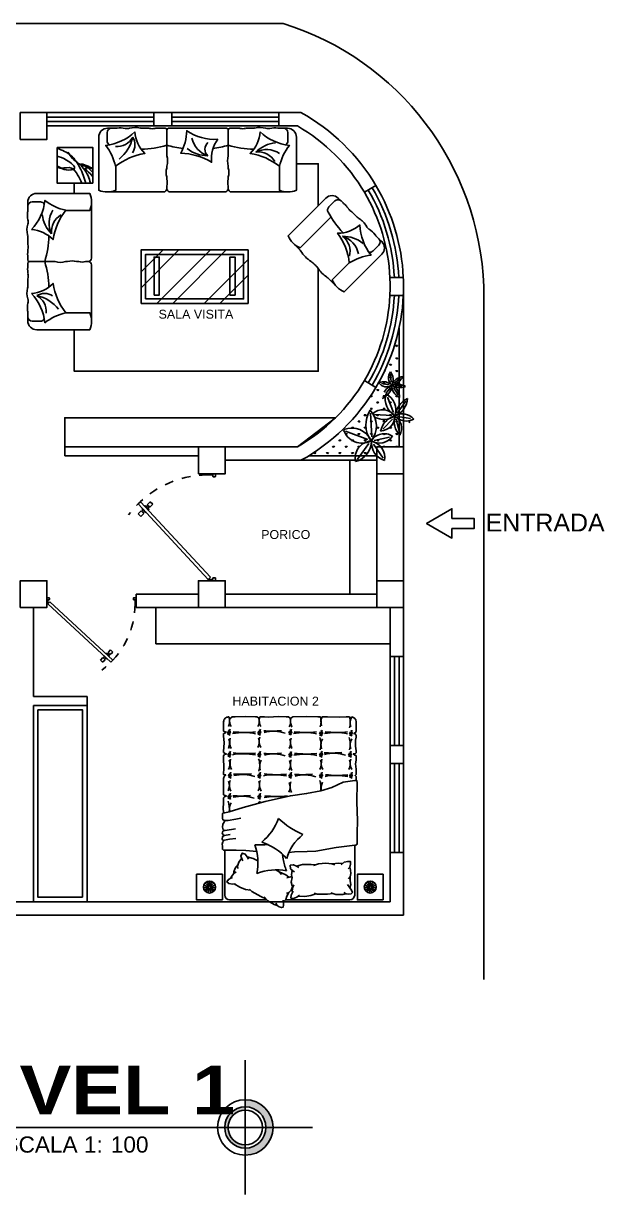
# Model space of a CAD drawing. Header units: inches. Extents: x -370 to 18, y -197 to 199.
# Drawn here: x -87.15 to -80.63, y 29.13 to 42.26 of the extents above; entities that cross this region are included whole.
import ezdxf

# ---------------------------------------------------------------- set-up
doc = ezdxf.new("R2010")
doc.units = ezdxf.units.IN
doc.header["$MEASUREMENT"] = 0
doc.linetypes.add('RAYITAS', pattern=[0.375, 0.25, -0.125])
for name, color, linetype in [('artefactos', 1, 'Continuous'), ('aux2', 194, 'Continuous'), ('MUEBLES', 7, 'Continuous')]:
    doc.layers.add(name, color=color, linetype=linetype)
doc.styles.add('1', font='arial.ttf')
doc.styles.add('2', font='')
doc.styles.get("Standard").update_dxf_attribs({"font": 'arial.ttf'})
doc.styles.get('2').set_extended_font_data('Arial Black')
doc.linetypes.add('ZIGZAG', pattern='A,0.0001,-0.2,[131,ltypeshp.shx,S=0.2,R=0,X=-0.2,Y=0],-0.4,[131,ltypeshp.shx,S=0.2,R=180,X=0.2,Y=0],-0.2', length=0.8001)

# ---------------------------------------------------------------- blocks, each defined once
blk = doc.blocks.new('mueble 2')
at = {"layer": 'artefactos', "color": 1}
for p, q in [((-0.031, 0), (0.031, 0)), ((-0.031, 0), (0.031, 0)), ((-0.426, -0.142), (-0.426, -0.05)), ((-0.426, -0.142), (-0.426, -0.05)), ((-0.376, 0), (-0.328, 0)), ((0.126, 0), (0.128, 0)), ((0.128, 0), (0.126, 0)), ((0.193, 0), (0.224, 0)), ((0.193, 0), (0.224, 0)), ((0.274, -0.145), (0.274, -0.05)), ((-0.426, -0.715), (-0.33, -0.715)), ((-0.33, -0.715), (-0.282, -0.715)), ((-0.108, -0.715), (-0.1, -0.715)), ((-0.046, -0.715), (-0.04, -0.715)), ((0.169, -0.715), (0.274, -0.715))]:
    blk.add_line(p, q, dxfattribs=at)
for points in [[(-0.33, -0.426), (-0.33, -0.696, -0.2), (-0.521, -0.696), (-0.521, -0.1, -0.414214), (-0.421, 0), (-0.376, 0)], [(0.178, -0.209), (0.178, -0.696, 0.2), (0.369, -0.696), (0.369, -0.1, 0.414214), (0.269, 0), (0.224, 0)]]:
    blk.add_lwpolyline(points, format="xyb", dxfattribs=at)
blk.add_lwpolyline([(-0.115, -0.041, 0.188011), (-0.003, -0.283, 0.130529), (-0.332, -0.427, 0.110936), (-0.442, -0.192, 0.162859)], format="xyb", close=True, dxfattribs=at)
for centre, radius, start, end in [((-0.328, 0.1), 0.1, 270, 278.0558), ((-0.277, -0.261), 0.265, 78.495, 98.0558), ((-0.205, 0.096), 0.1, 258.495, 286.1875), ((-0.111, -0.227), 0.236, 76.2743, 106.1875), ((-0.031, 0.1), 0.1, 256.2743, 270), ((0.126, 0.1), 0.1, 270, 278.3033), ((0.159, -0.129), 0.131, 81.6967, 98.3033), ((0.193, 0.1), 0.1, 261.6967, 270), ((-0.376, -0.05), 0.05, 90, 180), ((0.031, -0.1), 0.1, 78.1557, 90), ((0.08, 0.132), 0.137, 258.1557, 281.8443), ((0.128, -0.1), 0.1, 90, 101.8443), ((0.224, -0.05), 0.05, 0, 90), ((-0.376, -0.142), 0.05, 180, 240.317), ((-0.187, -0.508), 0.269, 63.5733, 122.7227), ((-0.327, -0.527), 0.367, 44.9344, 83.6555), ((-0.071, 0.854), 1.091, 271.5025, 286.4574), ((0.224, -0.145), 0.05, 286.4574, 0), ((-0.093, -0.483), 0.217, 83.0467, 149.6684), ((-0.282, -0.815), 0.1, 78.4436, 90), ((-0.195, -0.39), 0.334, 258.4436, 281.5564), ((-0.108, -0.815), 0.1, 90, 101.5564), ((-0.1, -0.615), 0.1, 270, 277.8043), ((-0.073, -0.813), 0.0996, 82.1957, 97.8043), ((-0.046, -0.615), 0.1, 262.1957, 270), ((-0.04, -0.815), 0.1, 76.7887, 90), ((0.065, -0.371), 0.356, 256.7887, 283.2113), ((0.169, -0.815), 0.1, 90, 103.2113)]:
    blk.add_arc(centre, radius, start, end, dxfattribs=at)
blk = doc.blocks.new('mueble 3')
at = {"layer": 'artefactos', "color": 1}
for p, q in [((-0.619, 0), (-0.557, 0)), ((-0.324, 0), (0.324, 0)), ((0.619, 0), (0.557, 0)), ((0.619, 0), (0.557, 0)), ((0.964, 0), (0.916, 0)), ((-1.014, -0.142), (-1.014, -0.05)), ((-1.014, -0.142), (-1.014, -0.05)), ((-0.964, 0), (-0.916, 0)), ((-0.459, 0), (-0.462, 0)), ((-0.395, 0), (-0.364, 0)), ((-0.344, -0.02), (-0.344, -0.309)), ((-0.344, -0.02), (-0.344, -0.309)), ((0.344, -0.191), (0.344, -0.02)), ((0.395, 0), (0.364, 0)), ((0.395, 0), (0.364, 0)), ((0.462, 0), (0.459, 0)), ((0.459, 0), (0.462, 0)), ((0.964, 0), (0.916, 0)), ((1.014, -0.142), (1.014, -0.05)), ((-0.344, -0.424), (-0.344, -0.447)), ((-0.344, -0.424), (-0.344, -0.447)), ((-0.344, -0.546), (-0.344, -0.572)), ((-0.344, -0.546), (-0.344, -0.572)), ((-0.344, -0.648), (-0.344, -0.677)), ((-0.344, -0.648), (-0.344, -0.677)), ((-1.014, -0.715), (-0.918, -0.715)), ((1.014, -0.715), (0.918, -0.715))]:
    blk.add_line(p, q, dxfattribs=at)
for points in [[(-0.918, -0.426), (-0.918, -0.696, -0.2), (-1.109, -0.696), (-1.109, -0.1, -0.414214), (-1.009, 0), (-0.964, 0)], [(0.918, -0.426), (0.918, -0.696, 0.2), (1.109, -0.696), (1.109, -0.1, 0.414214), (1.009, 0), (0.964, 0)], [(0.344, -0.648), (0.344, -0.677, -0.414214), (0.306, -0.715), (-0.306, -0.715, -0.414214), (-0.344, -0.677)], [(-0.918, -0.715), (-0.382, -0.715, 0.414214), (-0.344, -0.677, 0.414214)], [(0.918, -0.715), (0.382, -0.715, -0.414214), (0.344, -0.677, -0.414214)]]:
    blk.add_lwpolyline(points, format="xyb", dxfattribs=at)
for points in [[(-0.702, -0.041, 0.188011), (-0.59, -0.283, 0.130529), (-0.92, -0.427, 0.110936), (-1.03, -0.192, 0.162859)], [(-0.227, -0.124, -0.188011), (-0.158, -0.381, -0.130529), (0.188, -0.28, -0.110936), (0.12, -0.029, -0.162859)], [(0.702, -0.041, -0.188011), (0.59, -0.283, -0.130529), (0.92, -0.427, -0.110936), (1.03, -0.192, -0.162859)]]:
    blk.add_lwpolyline(points, format="xyb", close=True, dxfattribs=at)
for points in [[(-0.344, -0.188), (-0.344, -0.309)], [(0.344, -0.188), (0.344, -0.309)], [(0.344, -0.424), (0.344, -0.447)], [(0.344, -0.546), (0.344, -0.572)]]:
    blk.add_lwpolyline(points, dxfattribs=at)
for centre, radius, start, end in [((-0.916, 0.1), 0.1, 270, 278.0558), ((-0.865, -0.261), 0.265, 78.495, 98.0558), ((-0.792, 0.096), 0.1, 258.495, 286.1875), ((-0.699, -0.227), 0.236, 76.2743, 106.1875), ((-0.619, 0.1), 0.1, 256.2743, 270), ((-0.462, 0.1), 0.1, 270, 278.3033), ((-0.428, -0.129), 0.131, 81.6967, 98.3033), ((-0.395, 0.1), 0.1, 261.6967, 270), ((0.395, 0.1), 0.1, 270, 278.3033), ((0.428, -0.129), 0.131, 81.6967, 98.3033), ((0.462, 0.1), 0.1, 261.6967, 270), ((0.619, 0.1), 0.1, 270, 283.7257), ((0.699, -0.227), 0.236, 73.8125, 103.7257), ((0.792, 0.096), 0.1, 253.8125, 281.505), ((0.865, -0.261), 0.265, 81.9442, 101.505), ((0.916, 0.1), 0.1, 261.9442, 270), ((-0.964, -0.05), 0.05, 90, 180), ((-0.557, -0.1), 0.1, 78.1557, 90), ((-0.508, 0.132), 0.137, 258.1557, 281.8443), ((-0.459, -0.1), 0.1, 90, 101.8443), ((-0.364, -0.02), 0.02, 0, 90), ((-0.324, -0.02), 0.02, 90, 180), ((-0.2, -0.054), 0.269, 288.5733, 347.7227), ((0.324, -0.02), 0.02, 0, 90), ((0.364, -0.02), 0.02, 90, 180), ((0.459, -0.1), 0.1, 78.1557, 90), ((0.508, 0.132), 0.137, 258.1557, 281.8443), ((0.557, -0.1), 0.1, 90, 101.8443), ((0.87, -0.187), 0.168, 148.6915, 212.7243), ((1.139, -0.014), 0.421, 191.7546, 231.9312), ((0.902, -0.007), 0.198, 207.9549, 275.6386), ((0.964, -0.05), 0.05, 0, 90), ((-0.964, -0.142), 0.05, 180, 240.317), ((-0.774, -0.508), 0.269, 63.5733, 122.7227), ((-0.915, -0.527), 0.367, 44.9344, 83.6555), ((-0.659, 0.854), 1.091, 271.5025, 286.7771), ((0, 1.061), 1.299, 254.6304, 262.2964), ((-0.181, -0.236), 0.0985, 312.6465, 49.4641), ((-0.114, 0.058), 0.367, 269.9344, 308.6555), ((0, 1.061), 1.299, 277.2202, 285.3696), ((0.659, 0.854), 1.091, 253.2229, 268.4975), ((0.964, -0.142), 0.05, 299.683, 0), ((-0.681, -0.483), 0.217, 83.0467, 149.6684), ((-0.535, -0.366), 0.199, 343.1656, 16.8344), ((0.535, -0.366), 0.199, 163.1656, 196.8344), ((-0.192, -0.497), 0.16, 161.8971, 198.1029), ((0.192, -0.497), 0.16, 341.8971, 18.1029), ((-0.482, -0.61), 0.143, 344.5514, 15.4486), ((0.482, -0.61), 0.143, 164.5514, 195.4486)]:
    blk.add_arc(centre, radius, start, end, dxfattribs=at)
blk = doc.blocks.new('sillon2_pl')
at = {"layer": 'artefactos', "color": 1}
for p, q in [((-1.384, 0.696), (-1.337, 0.696)), ((-1.039, 0.696), (-0.978, 0.696)), ((-0.88, 0.696), (-0.883, 0.696)), ((-0.816, 0.696), (-0.785, 0.696)), ((-0.765, 0.505), (-0.765, 0.676)), ((-0.765, 0.676), (-0.765, 0.387)), ((-0.765, 0.676), (-0.765, 0.387)), ((-0.714, 0.696), (-0.745, 0.696)), ((-0.714, 0.696), (-0.745, 0.696)), ((-0.647, 0.696), (-0.65, 0.696)), ((-0.65, 0.696), (-0.647, 0.696)), ((-0.491, 0.696), (-0.552, 0.696)), ((-0.491, 0.696), (-0.552, 0.696)), ((-0.146, 0.696), (-0.193, 0.696)), ((-0.146, 0.696), (-0.193, 0.696)), ((-1.434, 0.554), (-1.434, 0.646)), ((-1.434, 0.554), (-1.434, 0.646)), ((-0.096, 0.554), (-0.096, 0.646)), ((-0.765, 0.272), (-0.765, 0.249)), ((-0.765, 0.272), (-0.765, 0.249)), ((-0.765, 0.15), (-0.765, 0.124)), ((-0.765, 0.15), (-0.765, 0.124)), ((-0.765, 0.048), (-0.765, 0.019)), ((-0.765, 0.048), (-0.765, 0.019)), ((-1.434, -0.019), (-1.339, -0.019)), ((-0.096, -0.019), (-0.191, -0.019))]:
    blk.add_line(p, q, dxfattribs=at)
for points in [[(-1.339, 0.27), (-1.339, 0, -0.2), (-1.53, 0), (-1.53, 0.596, -0.414214), (-1.43, 0.696), (-1.384, 0.696)], [(-0.191, 0.27), (-0.191, 0, 0.2), (0, 0), (0, 0.596, 0.414214), (-0.1, 0.696), (-0.146, 0.696)], [(-1.339, -0.019), (-0.803, -0.019, 0.414214), (-0.765, 0.019, 0.414214)], [(-0.191, -0.019), (-0.727, -0.019, -0.414214), (-0.765, 0.019, -0.414214)]]:
    blk.add_lwpolyline(points, format="xyb", dxfattribs=at)
for points in [[(-1.123, 0.654, 0.188011), (-1.011, 0.413, 0.130529), (-1.34, 0.269, 0.110936), (-1.451, 0.504, 0.162859)], [(-0.407, 0.654, -0.188011), (-0.519, 0.413, -0.130529), (-0.19, 0.269, -0.110936), (-0.079, 0.504, -0.162859)]]:
    blk.add_lwpolyline(points, format="xyb", close=True, dxfattribs=at)
blk.add_lwpolyline([(-0.765, 0.508), (-0.765, 0.387)], dxfattribs=at)
blk.add_lwpolyline([(-0.765, 0.508), (-0.765, 0.387)], dxfattribs=at)
for centre, radius, start, end in [((-1.384, 0.646), 0.05, 90, 180), ((-1.337, 0.796), 0.1, 270, 278.0558), ((-1.286, 0.435), 0.265, 78.495, 98.0558), ((-1.213, 0.792), 0.1, 258.495, 286.1875), ((-1.119, 0.469), 0.236, 76.2743, 106.1875), ((-1.039, 0.796), 0.1, 256.2743, 270), ((-0.978, 0.596), 0.1, 78.1557, 90), ((-0.929, 0.828), 0.137, 258.1557, 281.8443), ((-0.88, 0.596), 0.1, 90, 101.8443), ((-0.883, 0.796), 0.1, 270, 278.3033), ((-0.849, 0.567), 0.131, 81.6967, 98.3033), ((-0.816, 0.796), 0.1, 261.6967, 270), ((-0.785, 0.676), 0.02, 0, 90), ((-0.745, 0.676), 0.02, 90, 180), ((-0.714, 0.796), 0.1, 270, 278.3033), ((-0.681, 0.567), 0.131, 81.6967, 98.3033), ((-0.647, 0.796), 0.1, 261.6967, 270), ((-0.65, 0.596), 0.1, 78.1557, 90), ((-0.601, 0.828), 0.137, 258.1557, 281.8443), ((-0.552, 0.596), 0.1, 90, 101.8443), ((-0.491, 0.796), 0.1, 270, 283.7257), ((-0.411, 0.469), 0.236, 73.8125, 103.7257), ((-0.317, 0.792), 0.1, 253.8125, 281.505), ((-0.244, 0.435), 0.265, 81.9442, 101.505), ((-0.193, 0.796), 0.1, 261.9442, 270), ((-0.146, 0.646), 0.05, 0, 90), ((-1.384, 0.554), 0.05, 180, 240.317), ((-1.335, 0.169), 0.367, 44.9344, 83.6555), ((-0.239, 0.508), 0.168, 148.6915, 212.7243), ((0.03, 0.681), 0.421, 191.7546, 231.9312), ((-0.207, 0.688), 0.198, 207.9549, 275.6386), ((-0.146, 0.554), 0.05, 299.683, 0), ((-1.195, 0.188), 0.269, 63.5733, 122.7227), ((-1.102, 0.213), 0.217, 83.0467, 149.6684), ((-1.08, 1.55), 1.091, 271.5025, 286.7771), ((-0.45, 1.55), 1.091, 253.2229, 268.4975), ((-0.955, 0.33), 0.199, 343.1656, 16.8344), ((-0.613, 0.199), 0.16, 161.8971, 198.1029), ((-0.903, 0.086), 0.143, 344.5514, 15.4486)]:
    blk.add_arc(centre, radius, start, end, dxfattribs=at)
blk = doc.blocks.new('velador')
at = {"layer": 'artefactos', "color": 2}
blk.add_lwpolyline([(-0.4, 0.4), (-0.4, 0), (0, 0), (0, 0.4), (-0.4, 0.4)], dxfattribs=at)
for radius in [0.0937, 0.0304]:
    blk.add_circle((-0.2, 0.2), radius, dxfattribs=at)
at = {"layer": 'aux2', "color": 2}
for p, q in [((-0.293, 0.21), (-0.23, 0.203)), ((-0.289, 0.171), (-0.229, 0.191)), ((-0.281, 0.247), (-0.226, 0.215)), ((-0.255, 0.276), (-0.218, 0.225)), ((-0.219, 0.292), (-0.206, 0.23)), ((-0.181, 0.292), (-0.194, 0.23)), ((-0.145, 0.276), (-0.182, 0.225)), ((-0.119, 0.247), (-0.174, 0.215)), ((-0.111, 0.171), (-0.171, 0.191)), ((-0.107, 0.21), (-0.17, 0.203)), ((-0.27, 0.137), (-0.223, 0.18)), ((-0.238, 0.114), (-0.212, 0.172)), ((-0.2, 0.106), (-0.2, 0.17)), ((-0.162, 0.114), (-0.188, 0.172)), ((-0.13, 0.137), (-0.177, 0.18))]:
    blk.add_line(p, q, dxfattribs=at)
blk.add_circle((-0.2, 0.2), 0.0202, dxfattribs=at)
blk = doc.blocks.new('cama_2pl')
at = {"layer": 'artefactos', "color": 1}
for p, q in [((705.82, 610.229), (706.625, 610.229)), ((706.606, 610.181), (706.58, 610.136)), ((706.62, 610.223), (706.606, 610.181)), ((706.649, 610.255), (706.62, 610.223)), ((706.728, 610.297), (706.744, 610.27)), ((706.728, 610.297), (706.766, 610.286)), ((706.766, 610.286), (706.844, 610.241)), ((706.844, 610.241), (706.888, 610.192)), ((706.854, 610.229), (707.32, 610.229)), ((705.76, 609.548), (705.76, 610.169)), ((707.38, 609.708), (707.38, 610.169)), ((706.54, 609.947), (706.54, 609.952)), ((706.54, 609.86), (706.54, 609.864)), ((707.213, 609.787), (707.216, 609.792)), ((706.351, 609.628), (706.512, 609.632)), ((706.512, 609.632), (706.581, 609.638)), ((706.651, 609.72), (706.659, 609.662)), ((707.38, 609.708), (707.38, 609.609)), ((707.38, 609.609), (707.394, 609.609)), ((705.743, 609.548), (705.76, 609.548)), ((707.32, 609.471), (707.24, 609.463)), ((707.382, 609.487), (707.32, 609.471)), ((707.402, 609.505), (707.382, 609.487)), ((707.374, 609.363), (707.246, 609.343)), ((707.314, 609.416), (707.386, 609.425)), ((707.401, 609.369), (707.374, 609.363)), ((707.386, 609.425), (707.404, 609.414)), ((707.412, 609.394), (707.401, 609.369)), ((707.404, 609.414), (707.412, 609.394)), ((707.24, 609.224), (707.178, 609.211)), ((707.337, 609.241), (707.24, 609.224)), ((707.38, 609.239), (707.337, 609.241)), ((707.402, 609.231), (707.38, 609.239)), ((707.41, 609.211), (707.402, 609.231)), ((707.38, 609.145), (707.394, 609.145)), ((707.394, 609.145), (707.394, 609.126)), ((707.394, 609.01), (707.394, 608.959)), ((707.394, 608.919), (707.394, 608.873)), ((705.743, 608.693), (705.743, 608.745)), ((705.76, 608.743), (705.743, 608.743)), ((707.394, 608.759), (707.394, 608.715)), ((705.743, 608.601), (705.743, 608.668)), ((705.743, 608.43), (705.743, 608.486)), ((707.394, 608.459), (707.394, 608.436)), ((705.743, 608.37), (705.743, 608.396)), ((707.394, 608.393), (707.394, 608.38)), ((705.743, 608.179), (705.743, 608.203)), ((707.394, 608.184), (707.394, 608.154)), ((705.743, 608.098), (705.743, 608.126)), ((707.394, 608.126), (707.394, 608.009)), ((705.868, 607.949), (705.827, 607.949)), ((706.167, 607.949), (706.142, 607.949)), ((706.218, 607.949), (706.186, 607.949)), ((706.613, 607.949), (706.587, 607.949)), ((706.944, 607.949), (706.883, 607.949)), ((706.996, 607.949), (706.98, 607.949)), ((707.289, 607.949), (707.25, 607.949)), ((707.327, 607.949), (707.334, 607.949))]:
    blk.add_line(p, q, dxfattribs=at)
for points in [[(706.728, 610.297), (706.701, 610.317), (706.672, 610.326), (706.653, 610.321), (706.646, 610.293), (706.649, 610.255), (706.652, 610.231)], [(706.246, 610.152), (706.305, 610.174), (706.381, 610.185), (706.465, 610.183)], [(706.521, 610.125), (706.535, 610.139), (706.553, 610.169), (706.555, 610.206), (706.522, 610.211), (706.481, 610.195), (706.45, 610.171)], [(706.866, 610.217), (706.931, 610.186), (707.042, 610.125), (707.072, 610.096)], [(705.867, 610.153), (705.834, 610.158), (705.804, 610.152), (705.789, 610.138), (705.798, 610.11), (705.819, 610.078), (705.848, 610.039)], [(705.819, 610.078), (705.809, 610.036), (705.818, 609.993), (705.817, 609.941)], [(705.867, 610.153), (705.906, 610.162), (705.996, 610.161), (706.058, 610.141)], [(705.867, 610.153), (705.894, 610.138)], [(706.027, 610.151), (706.099, 610.157), (706.226, 610.158), (706.266, 610.147)], [(706.517, 610.04), (706.533, 610.071), (706.538, 610.12), (706.535, 610.139)], [(706.539, 609.949), (706.55, 610.007), (706.54, 610.054), (706.533, 610.071)], [(706.61, 610.148), (706.58, 610.136), (706.553, 610.106), (706.534, 610.066)], [(707.057, 610.11), (707.12, 610.099), (707.191, 610.072), (707.263, 610.029)], [(707.284, 609.952), (707.303, 609.957), (707.333, 609.974), (707.353, 610.006), (707.327, 610.026), (707.284, 610.032), (707.245, 610.027)], [(705.837, 609.966), (705.817, 609.941), (705.808, 609.901), (705.811, 609.857), (705.822, 609.821)], [(706.539, 609.86), (706.546, 609.919), (706.539, 609.949)], [(706.54, 609.946), (706.558, 609.941), (706.605, 609.954)], [(706.581, 609.947), (706.619, 609.918), (706.701, 609.881)], [(706.673, 609.914), (706.701, 609.881), (706.742, 609.854)], [(707.214, 609.789), (707.251, 609.835), (707.266, 609.881), (707.268, 609.899)], [(707.239, 609.879), (707.268, 609.899), (707.297, 609.939), (707.303, 609.957)], [(705.842, 609.842), (705.822, 609.821), (705.811, 609.783), (705.811, 609.752), (705.846, 609.75), (705.893, 609.76), (705.928, 609.794)], [(705.911, 609.777), (705.958, 609.77), (706.047, 609.778)], [(706.007, 609.793), (706.047, 609.778), (706.118, 609.773), (706.213, 609.781), (706.273, 609.8)], [(706.245, 609.791), (706.303, 609.787), (706.412, 609.789), (706.487, 609.809)], [(706.458, 609.827), (706.487, 609.809), (706.525, 609.791), (706.564, 609.798), (706.562, 609.842), (706.527, 609.87), (706.509, 609.878)], [(706.967, 609.743), (707.024, 609.712), (707.099, 609.692)], [(707.083, 609.722), (707.099, 609.692), (707.124, 609.659), (707.162, 609.645), (707.181, 609.685), (707.164, 609.726), (707.153, 609.742)], [(707.17, 609.712), (707.205, 609.76), (707.22, 609.811), (707.216, 609.837)], [(705.76, 609.548), (705.991, 609.576), (706.245, 609.623), (706.351, 609.628)], [(706.981, 609.627), (707.118, 609.612), (707.238, 609.609), (707.38, 609.609)], [(707.394, 609.609), (707.4, 609.606), (707.408, 609.598), (707.41, 609.559), (707.412, 609.535)], [(705.743, 609.548), (705.732, 609.54), (705.728, 609.525), (705.73, 609.397), (705.725, 609.239), (705.733, 609.013), (705.73, 608.762), (705.733, 608.745), (705.743, 608.745)], [(707.389, 609.494), (707.402, 609.487), (707.412, 609.473), (707.408, 609.442), (707.386, 609.425)], [(707.412, 609.535), (707.402, 609.505)], [(707.385, 609.366), (707.398, 609.355), (707.407, 609.325), (707.403, 609.287), (707.388, 609.259), (707.38, 609.239)], [(707.394, 609.145), (707.401, 609.146), (707.406, 609.152), (707.41, 609.165), (707.41, 609.211)], [(705.76, 608.743), (705.902, 608.763), (706.047, 608.83), (706.184, 608.872), (706.36, 608.904), (706.561, 608.932), (706.875, 609.003), (707.15, 609.077), (707.323, 609.13), (707.38, 609.145)], [(707.394, 609.01), (707.398, 609.098), (707.394, 609.126)], [(707.394, 608.919), (707.375, 608.928), (707.36, 608.933), (707.384, 608.944), (707.394, 608.959)], [(707.394, 608.759), (707.397, 608.833), (707.394, 608.873)], [(705.743, 608.693), (705.756, 608.68), (705.743, 608.668)], [(705.743, 608.601), (705.749, 608.534), (705.743, 608.486)], [(707.394, 608.459), (707.393, 608.588), (707.396, 608.664), (707.384, 608.669), (707.368, 608.672), (707.384, 608.685), (707.394, 608.715)], [(705.743, 608.43), (705.76, 608.424), (705.779, 608.411), (705.756, 608.408), (705.743, 608.396)], [(707.394, 608.393), (707.375, 608.404), (707.36, 608.413), (707.381, 608.418), (707.394, 608.436)], [(705.743, 608.37), (705.751, 608.313), (705.751, 608.238), (705.743, 608.203)], [(707.394, 608.184), (707.389, 608.274), (707.394, 608.38)], [(705.743, 608.179), (705.752, 608.166), (705.77, 608.154), (705.749, 608.145), (705.743, 608.126)], [(707.394, 608.126), (707.374, 608.134), (707.361, 608.139), (707.377, 608.153), (707.394, 608.154)], [(705.743, 608.098), (705.742, 608.05), (705.743, 608.009)], [(705.797, 607.951), (705.81, 607.961), (705.813, 607.971), (705.817, 607.96), (705.827, 607.949)], [(705.868, 607.949), (705.951, 607.953), (706.098, 607.946), (706.142, 607.949)], [(706.218, 607.949), (706.367, 607.943), (706.531, 607.949), (706.557, 607.964), (706.566, 607.966), (706.587, 607.949)], [(706.613, 607.949), (706.709, 607.945), (706.834, 607.952), (706.883, 607.949)], [(706.944, 607.949), (706.948, 607.965), (706.953, 607.966), (706.98, 607.949)], [(706.996, 607.949), (707.123, 607.945), (707.25, 607.949)], [(707.289, 607.949), (707.317, 607.971), (707.321, 607.972), (707.328, 607.949)]]:
    blk.add_lwpolyline(points, dxfattribs=at)
for centre, radius, start, end in [((705.82, 610.169), 0.06, 90, 180), ((707.32, 610.169), 0.06, 0, 90), ((706.73, 610.553), 0.698, 260.0746, 290.841), ((707.667, 609.771), 0.7, 169.3472, 199.0941), ((706.09, 609.637), 0.568, 8.4232, 23.6724), ((706.06, 609.866), 0.568, 307.5937, 344.5934), ((707.135, 610.173), 0.698, 220.9956, 251.762), ((707.369, 608.975), 0.7, 130.2682, 160.0151), ((706.935, 608.386), 1.158, 86.5284, 94.689), ((705.928, 608.361), 1.158, 47.4494, 65.5579), ((705.803, 608.009), 0.06, 180, 263.4836), ((707.334, 608.009), 0.06, 270, 0)]:
    blk.add_arc(centre, radius, start, end, dxfattribs=at)
at = {"layer": 'aux2', "color": 1}
for points in [[(706.924, 608.931), (706.934, 608.935), (706.944, 608.931), (706.948, 608.906)], [(706.927, 608.949), (706.937, 608.946), (706.95, 608.951), (706.963, 608.971)], [(706.968, 608.928), (706.954, 608.935), (706.944, 608.931), (706.935, 608.9)], [(706.971, 608.948), (706.959, 608.944), (706.949, 608.95), (706.937, 608.978)], [(707.297, 608.931), (707.307, 608.935), (707.316, 608.931), (707.321, 608.906)], [(707.3, 608.949), (707.31, 608.946), (707.323, 608.951), (707.336, 608.971)], [(707.341, 608.928), (707.327, 608.935), (707.316, 608.931), (707.308, 608.9)], [(707.344, 608.948), (707.332, 608.944), (707.322, 608.95), (707.31, 608.978)], [(705.782, 608.67), (705.792, 608.674), (705.801, 608.669), (705.805, 608.645)], [(705.785, 608.688), (705.795, 608.685), (705.807, 608.689), (705.82, 608.71)], [(705.826, 608.666), (705.812, 608.673), (705.801, 608.669), (705.793, 608.639)], [(705.829, 608.686), (705.816, 608.683), (705.807, 608.689), (705.795, 608.716)], [(706.155, 608.67), (706.165, 608.674), (706.174, 608.669), (706.178, 608.645)], [(706.158, 608.688), (706.168, 608.685), (706.18, 608.689), (706.193, 608.71)], [(706.198, 608.666), (706.185, 608.673), (706.174, 608.669), (706.166, 608.639)], [(706.202, 608.686), (706.189, 608.683), (706.18, 608.689), (706.168, 608.716)], [(706.539, 608.67), (706.549, 608.674), (706.558, 608.669), (706.562, 608.645)], [(706.541, 608.688), (706.552, 608.685), (706.564, 608.689), (706.577, 608.71)], [(706.582, 608.666), (706.569, 608.673), (706.558, 608.669), (706.549, 608.639)], [(706.585, 608.686), (706.573, 608.683), (706.564, 608.689), (706.552, 608.716)], [(706.924, 608.67), (706.934, 608.674), (706.944, 608.669), (706.948, 608.645)], [(706.927, 608.688), (706.937, 608.685), (706.95, 608.689), (706.963, 608.71)], [(706.968, 608.666), (706.954, 608.673), (706.944, 608.669), (706.935, 608.639)], [(706.971, 608.686), (706.959, 608.683), (706.949, 608.689), (706.937, 608.716)], [(707.292, 608.67), (707.302, 608.674), (707.311, 608.669), (707.316, 608.645)], [(707.295, 608.688), (707.305, 608.685), (707.318, 608.689), (707.331, 608.71)], [(707.336, 608.666), (707.322, 608.673), (707.311, 608.669), (707.303, 608.639)], [(707.339, 608.686), (707.327, 608.683), (707.317, 608.689), (707.305, 608.716)], [(705.796, 608.426), (705.806, 608.423), (705.819, 608.427), (705.832, 608.448)], [(705.84, 608.424), (705.828, 608.421), (705.818, 608.427), (705.806, 608.454)], [(706.158, 608.426), (706.168, 608.423), (706.18, 608.427), (706.193, 608.448)], [(706.202, 608.424), (706.189, 608.421), (706.18, 608.427), (706.168, 608.454)], [(706.541, 608.427), (706.552, 608.424), (706.564, 608.429), (706.577, 608.449)], [(706.585, 608.426), (706.573, 608.422), (706.564, 608.428), (706.552, 608.455)], [(706.927, 608.426), (706.937, 608.423), (706.95, 608.427), (706.963, 608.448)], [(706.971, 608.424), (706.959, 608.421), (706.949, 608.427), (706.937, 608.454)], [(707.301, 608.426), (707.311, 608.423), (707.324, 608.427), (707.336, 608.448)], [(707.345, 608.424), (707.332, 608.421), (707.323, 608.427), (707.311, 608.454)], [(705.794, 608.408), (705.803, 608.412), (705.813, 608.407), (705.817, 608.383)], [(705.837, 608.404), (705.823, 608.411), (705.813, 608.407), (705.804, 608.377)], [(706.155, 608.408), (706.165, 608.412), (706.174, 608.407), (706.178, 608.383)], [(706.198, 608.404), (706.185, 608.411), (706.174, 608.407), (706.166, 608.377)], [(706.539, 608.409), (706.549, 608.413), (706.558, 608.409), (706.562, 608.384)], [(706.582, 608.406), (706.569, 608.413), (706.558, 608.409), (706.549, 608.378)], [(706.924, 608.408), (706.934, 608.412), (706.944, 608.407), (706.948, 608.383)], [(706.968, 608.404), (706.954, 608.411), (706.944, 608.407), (706.935, 608.377)], [(707.298, 608.408), (707.308, 608.412), (707.317, 608.407), (707.321, 608.383)], [(707.342, 608.404), (707.328, 608.411), (707.317, 608.407), (707.309, 608.377)], [(705.783, 608.144), (705.793, 608.148), (705.802, 608.143), (705.806, 608.119)], [(705.786, 608.162), (705.796, 608.159), (705.808, 608.163), (705.821, 608.184)], [(705.827, 608.14), (705.813, 608.147), (705.802, 608.143), (705.794, 608.113)], [(705.83, 608.16), (705.817, 608.157), (705.808, 608.163), (705.796, 608.19)], [(706.155, 608.144), (706.165, 608.148), (706.174, 608.143), (706.178, 608.119)], [(706.158, 608.162), (706.168, 608.159), (706.18, 608.163), (706.193, 608.184)], [(706.198, 608.14), (706.185, 608.147), (706.174, 608.143), (706.166, 608.113)], [(706.202, 608.16), (706.189, 608.157), (706.18, 608.163), (706.168, 608.19)], [(706.539, 608.132), (706.549, 608.136), (706.558, 608.131), (706.562, 608.107)], [(706.541, 608.15), (706.552, 608.147), (706.564, 608.151), (706.577, 608.172)], [(706.582, 608.128), (706.569, 608.135), (706.558, 608.131), (706.549, 608.101)], [(706.585, 608.148), (706.573, 608.145), (706.564, 608.151), (706.552, 608.178)], [(706.924, 608.133), (706.934, 608.137), (706.944, 608.132), (706.948, 608.108)], [(706.927, 608.151), (706.937, 608.148), (706.95, 608.152), (706.963, 608.173)], [(706.968, 608.129), (706.954, 608.136), (706.944, 608.132), (706.935, 608.102)], [(706.971, 608.149), (706.959, 608.146), (706.949, 608.152), (706.937, 608.179)], [(707.304, 608.133), (707.314, 608.137), (707.323, 608.132), (707.327, 608.108)], [(707.306, 608.151), (707.317, 608.148), (707.329, 608.152), (707.342, 608.173)], [(707.347, 608.129), (707.334, 608.136), (707.323, 608.132), (707.314, 608.102)], [(707.351, 608.149), (707.338, 608.146), (707.329, 608.152), (707.317, 608.179)]]:
    blk.add_lwpolyline(points, dxfattribs=at)
for centre, radius, start, end in [((706.769, 609.05), 0.177, 342.6443, 350.615), ((707.092, 609.059), 0.146, 194.2398, 201.5194), ((707.17, 609.094), 0.152, 330.0061, 12.9891), ((707.574, 609.084), 0.252, 169.5069, 199.7293), ((706.028, 608.838), 0.152, 330.0061, 12.3194), ((706.432, 608.828), 0.252, 169.9188, 199.7293), ((706.389, 608.811), 0.177, 342.6443, 26.1603), ((706.711, 608.82), 0.146, 152.7511, 201.5194), ((706.728, 607.637), 1.303, 83.3254, 95.5842), ((706.751, 609.682), 0.742, 261.0364, 280.5874), ((706.769, 608.795), 0.177, 342.6443, 26.1603), ((707.092, 608.804), 0.146, 152.7511, 201.5194), ((707.16, 609.371), 0.435, 250.4133, 285.151), ((707.182, 607.52), 1.415, 86.0351, 95.0058), ((707.145, 608.795), 0.177, 342.6443, 26.1603), ((707.468, 608.804), 0.146, 152.7511, 201.5194), ((705.639, 608.527), 0.177, 342.6443, 26.1603), ((705.962, 608.536), 0.146, 152.7511, 201.5194), ((705.994, 609.42), 0.742, 258.3524, 280.5874), ((705.971, 607.375), 1.303, 83.3254, 95.5842), ((706, 608.527), 0.177, 342.6443, 26.1603), ((706.323, 608.536), 0.146, 152.7511, 201.5194), ((706.389, 609.106), 0.435, 250.4133, 285.151), ((706.411, 607.254), 1.415, 86.0351, 95.0058), ((706.385, 608.537), 0.177, 342.6443, 26.1603), ((706.707, 608.546), 0.146, 152.7511, 201.5194), ((706.76, 609.411), 0.742, 258.3524, 280.5874), ((706.737, 607.366), 1.303, 83.3254, 95.5842), ((706.793, 608.564), 0.152, 330.0061, 18.9919), ((707.196, 608.555), 0.252, 163.9853, 199.7293), ((707.151, 609.101), 0.435, 250.4133, 285.151), ((707.172, 607.249), 1.415, 86.0351, 95.0058), ((707.138, 608.527), 0.177, 342.6443, 26.1603), ((707.461, 608.536), 0.146, 152.7511, 201.5194), ((706.021, 608.836), 0.435, 250.4133, 285.151), ((706.384, 609.155), 0.742, 258.3524, 280.5874), ((706.772, 608.845), 0.435, 250.4133, 285.151), ((705.665, 608.298), 0.152, 330.0061, 18.9919), ((706.068, 608.289), 0.252, 163.9853, 199.7293), ((706.043, 606.984), 1.415, 86.0351, 95.0058), ((706.029, 608.298), 0.152, 330.0061, 18.9919), ((706.432, 608.289), 0.252, 163.9853, 199.7293), ((706.361, 607.109), 1.303, 83.3254, 95.5842), ((706.383, 608.265), 0.177, 342.6443, 26.1603), ((706.706, 608.274), 0.146, 152.7511, 201.5194), ((706.794, 606.993), 1.415, 86.0351, 95.0058), ((706.773, 608.254), 0.177, 342.6443, 26.1603), ((707.096, 608.263), 0.146, 152.7511, 201.5194), ((707.148, 609.15), 0.742, 258.3524, 280.5874), ((707.125, 607.104), 1.303, 83.3254, 95.5842), ((707.142, 608.265), 0.177, 342.6443, 26.1603), ((707.465, 608.274), 0.146, 152.7511, 201.5194), ((706, 608.885), 0.742, 258.3524, 280.5874), ((705.977, 606.84), 1.303, 83.3254, 95.5842), ((706.387, 608.885), 0.742, 258.3524, 280.5874), ((706.364, 606.84), 1.303, 83.3254, 95.5842), ((706.774, 608.563), 0.435, 250.4133, 285.151), ((707.145, 608.885), 0.742, 258.3524, 280.5874), ((707.122, 606.84), 1.303, 83.3254, 95.5842), ((705.665, 608.025), 0.152, 330.0061, 18.9919), ((706.068, 608.016), 0.252, 163.9853, 194.5806), ((706.029, 608.011), 0.152, 335.8404, 18.9919), ((706.432, 608.002), 0.252, 163.9853, 191.9955), ((706.383, 607.998), 0.177, 348.8205, 26.1603), ((706.706, 608.007), 0.146, 152.7511, 196.1313), ((706.796, 606.711), 1.415, 86.0351, 95.0058), ((706.773, 607.991), 0.177, 351.4985, 26.1603), ((707.096, 608), 0.146, 152.7511, 193.3336), ((707.142, 607.991), 0.177, 353.4506, 26.1603), ((707.465, 608), 0.146, 152.7511, 191.1853)]:
    blk.add_arc(centre, radius, start, end, dxfattribs=at)
at = {"layer": 'artefactos', "color": 1, "xscale": 0.7999999999999545, "yscale": 0.7999999999999545, "zscale": 0.7999999999999545}
for p in [(705.726, 609.909), (707.73, 609.909)]:
    blk.add_blockref('velador', p, dxfattribs=at)
blk = doc.blocks.new('*U41')
at = {"layer": 'artefactos', "color": 1}
for p, q in [((0.011, 0.034), (0.717, 0.69)), ((0.032, 0.013), (0.738, 0.668)), ((0.625, 0.689), (0.601, 0.665)), ((0.601, 0.665), (0.629, 0.637)), ((0.625, 0.689), (0.653, 0.661)), ((0.653, 0.661), (0.629, 0.637)), ((0.738, 0.668), (0.717, 0.69)), ((0.675, 0.653), (0.637, 0.615)), ((0.637, 0.615), (0.64, 0.612)), ((0.664, 0.588), (0.661, 0.591)), ((0.702, 0.626), (0.664, 0.588)), ((0.675, 0.653), (0.678, 0.65)), ((0.71, 0.604), (0.686, 0.58)), ((0.714, 0.552), (0.686, 0.58)), ((0.702, 0.626), (0.699, 0.629)), ((0.738, 0.576), (0.71, 0.604)), ((0.738, 0.576), (0.714, 0.552)), ((0, 0.031), (0, -0.031)), ((0.008, 0.034), (0.003, 0.034)), ((0.011, 0.034), (0.032, 0.013)), ((0.011, 0.031), (0.011, -0.011)), ((0.989, 0.031), (0.989, -0.011)), ((0.992, 0.034), (0.997, 0.034)), ((1, 0.031), (1, -0.031)), ((0.025, -0.034), (0.003, -0.034)), ((0.011, -0.011), (0.025, -0.011)), ((0.028, -0.014), (0.028, -0.031)), ((0.972, -0.014), (0.972, -0.031)), ((0.989, -0.011), (0.975, -0.011)), ((0.975, -0.034), (0.997, -0.034))]:
    blk.add_line(p, q, dxfattribs=at)
at = {"layer": 'artefactos', "color": 1, "linetype": 'RAYITAS', "ltscale": 0.15}
blk.add_arc((0.061, 0.034), 0.928, 0, 53.3291, dxfattribs=at)
at = {"layer": 'artefactos', "color": 1}
for centre, radius, start, end in [((0.624, 0.629), 0.0188, 310.968, 53.1574), ((0.661, 0.665), 0.0188, 216.8426, 319.032), ((0.678, 0.576), 0.0188, 36.8426, 139.032), ((0.714, 0.612), 0.0188, 130.968, 233.1574), ((0.003, 0.031), 0.003, 90, 180), ((0.008, 0.031), 0.003, 0, 90), ((0.992, 0.031), 0.003, 90, 180), ((0.997, 0.031), 0.003, 0, 90), ((0.003, -0.031), 0.003, 180, 270), ((0.025, -0.014), 0.003, 0, 90), ((0.025, -0.031), 0.003, 270, 0), ((0.975, -0.014), 0.003, 90, 180), ((0.975, -0.031), 0.003, 180, 270), ((0.997, -0.031), 0.003, 270, 0)]:
    blk.add_arc(centre, radius, start, end, dxfattribs=at)
blk = doc.blocks.new('*U44')
h = blk.add_hatch(color=1)
h.paths.add_polyline_path([(15.89, 0.255), (15.89, 0.343, -0.414214), (16.233, 0), (16.145, 0, 0.414214)])
h.paths.add_polyline_path([(16.145, 0), (16.233, 0, -0.414214), (15.89, -0.343), (15.89, -0.255, 0.414214)])
h = blk.add_hatch(color=1)
h.paths.add_polyline_path([(15.635, 0), (15.676, 0, 0.414214), (15.89, -0.214), (15.89, -0.255, -0.414214)])
h.paths.add_polyline_path([(15.89, 0.255), (15.89, 0.214, 0.414214), (15.676, 0), (15.635, 0, -0.414214)])
at = {"color": 13}
for p, q in [((15.89, -0.83), (15.89, 0.83)), ((0, 0), (16.72, 0))]:
    blk.add_line(p, q, dxfattribs=at)
at = {"color": 5}
for p, q in [((15.89, 0.611), (15.89, 0.83)), ((0, 0), (0.218, 0)), ((16.501, 0), (16.72, 0)), ((15.89, -0.611), (15.89, -0.83))]:
    blk.add_line(p, q, dxfattribs=at)
at = {"color": 13}
for radius in [0.343, 0.255, 0.214]:
    blk.add_circle((15.89, 0), radius, dxfattribs=at)
at = {"color": 2, "linetype": 'Continuous', "style": '1'}
blk.add_text('ESCALA 1:', height=0.2, dxfattribs=at).set_placement((12.714, -0.311))
at = {"color": 1, "linetype": 'Continuous', "style": '2'}
blk.add_attdef('TITULO', (0.308, 0.162), '', height=0.6, dxfattribs=at)
at = {"color": 2, "style": '1'}
blk.add_attdef('ESCALA', (14.227, -0.311), '', height=0.2, dxfattribs=at)
at = {"color": 2, "linetype": 'Continuous', "style": '1'}
blk.add_attdef('DESCRIPCION', (0.308, -0.373), '', height=0.2, dxfattribs=at)

msp = doc.modelspace()

# ---------------------------------------------------------------- hatches: boundary and pattern name
h = msp.add_hatch()
h.set_pattern_fill('ANSI32', color=8)
h.set_pattern_definition([(45, (-122.54025, 12.3112), (-0.265165, 0.265165), []), (45, (-122.36347, 12.3112), (-0.265165, 0.265165), [])])
h.paths.add_polyline_path([(-85.82997, 39.12246), (-85.82997, 39.72246), (-84.62997, 39.72246), (-84.62997, 39.12246)])
at = {"true_color": 0x136734}
h = msp.add_hatch(dxfattribs=at)
h.set_pattern_fill('GRASS', color=116, scale=0.1)
h.set_pattern_definition([(90, (-122.41948, 17.28385), (-0.07071068, 0.07071068), [0.01875, -0.12267136]), (45, (-122.41948, 17.28385), (-0.07071068, 0.07071068), [0.01875, -0.08125]), (135, (-122.41948, 17.28385), (-0.07071068, -0.07071068), [0.01875, -0.08125])])
h.paths.add_polyline_path([(-82.93676, 38.84303, -0.20501629), (-83.95092, 37.41242), (-83.18676, 37.41242), (-83.18676, 37.51242), (-82.93676, 37.51242)])

# ---------------------------------------------------------------- linework, layer by layer
at = {"color": 8}
for p, q in [((-84.23571, 42.26242), (-102.76351, 42.26242)), ((-81.98676, 31.53901), (-81.98676, 39.31242))]:
    msp.add_line(p, q, dxfattribs=at)
at = {"color": 1}
for p, q in [((-85.68676, 41.26242), (-86.88676, 41.26242)), ((-85.48676, 41.26242), (-84.28676, 41.26242)), ((-85.68676, 41.11242), (-86.88676, 41.11242)), ((-85.48676, 41.11242), (-84.28676, 41.11242)), ((-83.48676, 37.36242), (-83.48676, 35.86242)), ((-83.18676, 37.28742), (-83.18676, 35.93742)), ((-82.88676, 37.28742), (-82.88676, 35.93742)), ((-83.03676, 35.16242), (-83.03676, 34.16242)), ((-82.88676, 35.16242), (-82.88676, 34.16242)), ((-83.03676, 33.96242), (-83.03676, 32.96242)), ((-82.88676, 33.96242), (-82.88676, 32.96242))]:
    msp.add_line(p, q, dxfattribs=at)
at = {"color": 4}
for p, q in [((-85.68676, 41.11242), (-85.68676, 41.26242)), ((-85.48676, 41.26242), (-85.68676, 41.26242)), ((-85.48676, 41.11242), (-85.48676, 41.26242)), ((-84.03676, 41.26242), (-84.28676, 41.26242)), ((-84.28676, 41.11242), (-84.28676, 41.26242)), ((-85.48676, 41.11242), (-85.68676, 41.11242)), ((-84.0762, 41.11242), (-84.28676, 41.11242)), ((-83.03676, 39.41242), (-82.88676, 39.41242)), ((-83.03676, 39.21242), (-82.88676, 39.21242)), ((-84.0762, 37.51242), (-84.88676, 37.51242)), ((-84.88676, 37.36242), (-84.03676, 37.36242)), ((-85.88676, 35.71242), (-85.88676, 35.86242)), ((-85.88676, 35.86242), (-85.18676, 35.86242)), ((-84.88676, 35.86242), (-83.18676, 35.86242)), ((-87.03676, 34.71242), (-87.03676, 35.71242)), ((-85.88676, 35.71242), (-85.18676, 35.71242)), ((-84.88676, 35.71242), (-83.18676, 35.71242)), ((-83.03676, 35.16242), (-83.03676, 35.71242)), ((-82.88676, 35.16242), (-82.88676, 35.71242)), ((-83.03676, 35.16242), (-82.88676, 35.16242)), ((-87.03676, 34.71242), (-86.43676, 34.71242)), ((-86.43676, 34.71242), (-86.43676, 34.61242)), ((-87.03676, 32.41242), (-87.03676, 34.61242)), ((-86.43676, 34.61242), (-87.03676, 34.61242)), ((-83.03676, 34.16242), (-82.88676, 34.16242)), ((-83.03676, 33.96242), (-83.03676, 34.16242)), ((-82.88676, 33.96242), (-82.88676, 34.16242)), ((-83.03676, 33.96242), (-82.88676, 33.96242)), ((-83.03676, 32.41242), (-83.03676, 32.96242)), ((-83.03676, 32.96242), (-82.88676, 32.96242)), ((-82.88676, 32.26242), (-82.88676, 32.96242)), ((-100.73676, 32.41242), (-83.03676, 32.41242)), ((-100.88676, 32.26242), (-82.88676, 32.26242))]:
    msp.add_line(p, q, dxfattribs=at)
at = {"color": 2}
for p, q in [((-85.68676, 41.21242), (-86.88676, 41.21242)), ((-85.68676, 41.16242), (-86.88676, 41.16242)), ((-85.48676, 41.21242), (-84.28676, 41.21242)), ((-85.48676, 41.16242), (-84.28676, 41.16242)), ((-83.19568, 40.44434), (-83.32488, 40.36814)), ((-82.88676, 39.31242), (-82.88676, 37.36242)), ((-82.93676, 38.84303), (-82.93676, 37.51242)), ((-83.19568, 38.1805), (-83.32488, 38.25669)), ((-84.03676, 37.36242), (-83.18676, 37.36242)), ((-83.95092, 37.41242), (-83.18676, 37.41242)), ((-82.98676, 35.16242), (-82.98676, 34.16242)), ((-82.93676, 35.16242), (-82.93676, 34.16242)), ((-82.98676, 33.96242), (-82.98676, 32.96242)), ((-82.93676, 33.96242), (-82.93676, 32.96242))]:
    msp.add_line(p, q, dxfattribs=at)
msp.add_line((-82.88676, 35.86242), (-82.88676, 35.71242))
at = {"color": 8}
msp.add_arc((-85.1937, 39.19984), 3.20891, 2.010493, 72.630074, dxfattribs=at)
at = {"color": 4}
for radius, start, end in [(2.22826, 30.529706, 61.059412), (2.07826, 30.529706, 60.009556), (2.07826, 357.242025, 2.757975), (2.22826, 357.427813, 2.572187), (2.07826, 299.990444, 329.470294), (2.22826, 298.940588, 329.470294)]:
    msp.add_arc((-85.11503, 39.31242), radius, start, end, dxfattribs=at)
at = {"color": 1}
for radius, start, end in [(2.07826, 2.693132, 30.529706), (2.22826, 2.63127, 30.529706), (2.07826, 329.470294, 357.242025), (2.22826, 329.470294, 357.36873)]:
    msp.add_arc((-85.11503, 39.31242), radius, start, end, dxfattribs=at)
at = {"color": 2}
for radius, start, end in [(2.12826, 2.693132, 30.529706), (2.17826, 2.63127, 30.529706), (2.12826, 329.470294, 357.306868), (2.17826, 329.470294, 357.36873)]:
    msp.add_arc((-85.11503, 39.31242), radius, start, end, dxfattribs=at)
at = {"color": 8, "transparency": 33554610}
for points, knots in [([(-86.77291, 40.86218), (-86.7147, 40.84265), (-86.60938, 40.79474), (-86.50559, 40.64202), (-86.46871, 40.53107), (-86.452, 40.47253)], [0.108157395, 0.108157395, 0.108157395, 0.108157395, 0.288369725, 0.456615328, 0.639197592, 0.639197592, 0.639197592, 0.639197592]), ([(-86.77291, 40.77548), (-86.74257, 40.76662), (-86.66972, 40.73915), (-86.53993, 40.64159), (-86.64049, 40.61129), (-86.70746, 40.62479), (-86.75523, 40.65501), (-86.77291, 40.66778)], [0.045410099, 0.045410099, 0.045410099, 0.045410099, 0.152450443, 0.283030863, 0.316078995, 0.42146754, 0.486470484, 0.486470484, 0.486470484, 0.486470484]), ([(-86.65085, 40.81745), (-86.61934, 40.7689), (-86.56492, 40.69702), (-86.45361, 40.65816), (-86.39755, 40.63905), (-86.37291, 40.63067)], [0.044725769, 0.044725769, 0.044725769, 0.044725769, 0.211997224, 0.311422355, 0.389827232, 0.389827232, 0.389827232, 0.389827232]), ([(-86.77291, 40.65033), (-86.75812, 40.64375), (-86.70818, 40.63226), (-86.60368, 40.66494), (-86.5399, 40.56362), (-86.51028, 40.5027), (-86.49659, 40.47253)], [0.300502236, 0.300502236, 0.300502236, 0.300502236, 0.355486584, 0.470111582, 0.570415617, 0.671417357, 0.671417357, 0.671417357, 0.671417357]), ([(-86.39843, 40.47253), (-86.41197, 40.5237), (-86.43504, 40.59108), (-86.52884, 40.69924), (-86.43157, 40.66631), (-86.39232, 40.64567), (-86.37291, 40.63448)], [0.030762091, 0.030762091, 0.030762091, 0.030762091, 0.212500056, 0.262837556, 0.324776458, 0.402059486, 0.402059486, 0.402059486, 0.402059486]), ([(-86.37291, 40.54173), (-86.37929, 40.55225), (-86.40874, 40.59065), (-86.48537, 40.64312), (-86.41462, 40.64594), (-86.39871, 40.61338), (-86.38068, 40.59747), (-86.37291, 40.59151)], [0.089571917, 0.089571917, 0.089571917, 0.089571917, 0.123298599, 0.209983081, 0.237800499, 0.28058114, 0.309924205, 0.309924205, 0.309924205, 0.309924205])]:
    msp.add_open_spline(points, degree=3, knots=knots, dxfattribs=at)
at = {"layer": 'aux2', "color": 116, "linetype": 'ByBlock', "true_color": 0x136734}
for p, q in [((-83.04582, 38.20733), (-83.13182, 38.22429)), ((-83.02407, 38.23823), (-83.03259, 38.3286)), ((-82.99127, 38.22751), (-82.91981, 38.283)), ((-83.08429, 38.11365), (-83.03317, 38.17914)), ((-82.99787, 38.17856), (-82.94638, 38.09799)), ((-82.98354, 38.20132), (-82.90665, 38.19266)), ((-82.99693, 37.89974), (-83.06677, 38.07049)), ((-82.95763, 37.89301), (-82.86114, 38.02493)), ((-83.25617, 37.8924), (-83.24358, 37.62485)), ((-83.01629, 37.86651), (-83.21263, 37.87637)), ((-82.95205, 37.85524), (-82.8093, 37.83242)), ((-83.00953, 37.82403), (-83.11468, 37.71454)), ((-82.96968, 37.82589), (-82.93462, 37.6868)), ((-83.53766, 37.69101), (-83.28688, 37.59526)), ((-83.0429, 37.62375), (-83.21406, 37.58344)), ((-83.40294, 37.374), (-83.27444, 37.55305)), ((-83.11641, 37.38737), (-83.22176, 37.54505))]:
    msp.add_line(p, q, dxfattribs=at)
for centre, radius, start, end in [((-82.94231, 38.2877), 0.11182, 142.995089, 228.283634), ((-83.14869, 38.26878), 0.14541, 334.108643, 36.366824), ((-83.11077, 38.1105), 0.13267, 46.258016, 112.679163), ((-83.07753, 38.28363), 0.09846, 211.002959, 307.286571), ((-82.87861, 38.15343), 0.14804, 95.576074, 159.01403), ((-83.05816, 38.38838), 0.18697, 283.473575, 332.058303), ((-83.18905, 38.2185), 0.17389, 291.207272, 355.678363), ((-82.94261, 38.03753), 0.1845, 113.715954, 151.503489), ((-82.85965, 38.0568), 0.23181, 168.062721, 237.071715), ((-83.16887, 37.92908), 0.19751, 339.658963, 64.147405), ((-82.8699, 38.20264), 0.148, 178.975078, 244.791632), ((-82.92949, 38.33524), 0.15739, 236.346385, 293.96297), ((-83.08068, 38.07025), 0.14997, 359.460555, 64.306156), ((-82.95673, 38.03517), 0.18089, 59.740697, 108.658497), ((-82.72374, 37.82183), 0.26166, 116.329125, 171.71947), ((-83.06781, 38.07227), 0.22857, 292.112184, 356.006696), ((-83.0111, 37.76078), 0.29782, 146.862864, 216.276462), ((-83.45278, 37.74565), 0.26198, 321.020654, 42.778246), ((-83.11936, 37.75707), 0.17165, 37.816412, 131.877505), ((-83.10852, 38.03259), 0.21135, 240.904918, 305.873896), ((-82.91485, 37.6384), 0.23428, 107.10636, 166.939253), ((-83.1495, 37.85799), 0.16677, 272.20976, 1.177158), ((-82.77023, 37.80295), 0.22229, 165.545701, 225.162789), ((-83.06583, 37.72158), 0.15843, 331.227584, 59.106461), ((-82.85472, 37.97425), 0.17186, 221.881076, 298.845455), ((-82.89782, 37.72373), 0.16087, 38.427184, 121.079959), ((-83.35089, 37.7749), 0.21958, 199.277204, 297.346121), ((-83.46511, 37.49071), 0.23349, 22.952871, 112.521851), ((-82.63864, 37.76401), 0.1845, 166.747733, 174.13601), ((-83.23764, 37.38911), 0.19022, 94.005131, 192.090638), ((-83.48739, 37.58028), 0.24036, 285.154916, 359.253794), ((-83.10326, 37.49125), 0.17012, 56.392407, 148.965419), ((-83.15615, 37.73511), 0.17906, 239.426953, 325.206505), ((-83.03527, 37.5616), 0.21152, 175.515427, 251.928655), ((-83.28522, 37.3928), 0.18941, 349.630024, 78.095143)]:
    msp.add_arc(centre, radius, start, end, dxfattribs=at)
at = {"layer": 'MUEBLES', "color": 5}
for points in [[(-87.18676, 40.96242), (-86.88676, 40.96242), (-86.88676, 41.26242), (-87.18676, 41.26242)], [(-85.18676, 37.21242), (-84.88676, 37.21242), (-84.88676, 37.51242), (-85.18676, 37.51242)], [(-83.18676, 37.21242), (-82.88676, 37.21242), (-82.88676, 37.51242), (-83.18676, 37.51242)], [(-87.18676, 35.71242), (-86.88676, 35.71242), (-86.88676, 36.01242), (-87.18676, 36.01242)], [(-85.18676, 35.71242), (-84.88676, 35.71242), (-84.88676, 36.01242), (-85.18676, 36.01242)], [(-83.18676, 35.71242), (-82.88676, 35.71242), (-82.88676, 36.01242), (-83.18676, 36.01242)]]:
    msp.add_lwpolyline(points, close=True, dxfattribs=at)
at = {"layer": 'MUEBLES', "color": 2}
msp.add_lwpolyline([(-86.77291, 40.87253), (-86.37291, 40.87253), (-86.37291, 40.47253), (-86.77291, 40.47253)], close=True, dxfattribs=at)
at = {"layer": 'MUEBLES', "color": 8, "linetype": 'ZIGZAG', "ltscale": 0.05}
for points in [[(-83.84347, 40.2189), (-83.84347, 40.68771), (-84.08787, 40.68771)], [(-86.58056, 40.47253), (-86.58056, 40.35669)], [(-86.58056, 38.82669), (-86.58056, 38.36211), (-83.84347, 38.36211), (-83.84347, 39.51423)]]:
    msp.add_lwpolyline(points, dxfattribs=at)
at = {"layer": 'MUEBLES', "color": 8}
msp.add_lwpolyline([(-85.82997, 39.12246), (-85.82997, 39.72246), (-84.62997, 39.72246), (-84.62997, 39.12246)], close=True, dxfattribs=at)
at = {"layer": 'MUEBLES', "color": 3}
for points in [[(-85.77997, 39.17246), (-85.77997, 39.67246), (-84.67997, 39.67246), (-84.67997, 39.17246)], [(-84.0762, 37.51242), (-86.68676, 37.51242), (-86.68676, 37.83993), (-83.64842, 37.83993)]]:
    msp.add_lwpolyline(points, close=True, dxfattribs=at)
at = {"layer": 'MUEBLES', "color": 1}
for points in [[(-85.6844, 39.21481), (-85.62628, 39.21481), (-85.62628, 39.64217), (-85.6844, 39.64217)], [(-84.77553, 39.21481), (-84.83365, 39.21481), (-84.83365, 39.64217), (-84.77553, 39.64217)], [(-83.03676, 35.71242), (-85.66478, 35.71242), (-85.66478, 35.30631), (-83.03676, 35.30631)], [(-86.43676, 32.41242), (-87.03676, 32.41242), (-87.03676, 34.61242), (-86.43676, 34.61242)], [(-86.48676, 32.46242), (-86.98676, 32.46242), (-86.98676, 34.56242), (-86.48676, 34.56242)]]:
    msp.add_lwpolyline(points, close=True, dxfattribs=at)
at = {"layer": 'MUEBLES', "color": 4}
msp.add_lwpolyline([(-86.68676, 37.41242), (-85.18676, 37.41242), (-85.18676, 37.51242), (-86.68676, 37.51242)], close=True, dxfattribs=at)
at = {"layer": 'MUEBLES', "color": 2}
msp.add_lwpolyline([(-82.34301, 36.71176), (-82.09475, 36.71176), (-82.09475, 36.59707), (-82.34301, 36.59707), (-82.34301, 36.48977), (-82.62817, 36.65441), (-82.34301, 36.81905), (-82.34301, 36.71176)], dxfattribs=at)

# ---------------------------------------------------------------- block references
at = {"xscale": 0.9073029058261515, "yscale": 0.9073029058261515, "zscale": 0.9073029058261515}
msp.add_blockref('*U44', (-99.07827, 29.88051), dxfattribs=at).add_auto_attribs({'TITULO': 'PLAN ARQUITECTONICA NIVEL 1', 'DESCRIPCION': 'VIVIENDA UNIFAMILIAR 2 NIVELES', 'ESCALA': '100'})
at = {"layer": 'artefactos', "xscale": -1}
msp.add_blockref('mueble 3', (-85.19712, 41.08702), dxfattribs=at)
for name, p, rotation in [('sillon2_pl', (-86.40538, 38.82669), 90), ('mueble 2', (-83.42765, 40.11268), 315.0000000000001), ('*U41', (-86.88676, 35.78742), 180)]:
    msp.add_blockref(name, p, dxfattribs=dict(at, rotation=rotation))
at = {"layer": 'artefactos', "xscale": 1.200000000000132, "yscale": 1.200000000000132, "zscale": 1.200000000000132, "rotation": 90}
msp.add_blockref('*U41', (-85.03676, 36.01242), dxfattribs=at)
at = {"layer": 'MUEBLES', "xscale": 0.9000000000000057, "yscale": 0.9000000000000057, "zscale": 0.9000000000000057, "rotation": 180}
msp.add_blockref('cama_2pl', (551.75019, 581.63898), dxfattribs=at)

# ---------------------------------------------------------------- texts
at = {"color": 2, "attachment_point": 1}
for s, insert, char_height in [('SALA VISITA', (-85.63427, 39.05149), 0.1), ('ENTRADA', (-81.96504, 36.76445), 0.2), ('PORICO', (-84.48323, 36.58043), 0.1), ('HABITACION 2', (-84.8059, 34.7118), 0.1)]:
    msp.add_mtext(s, dxfattribs=dict(at, insert=insert, char_height=char_height))

doc.saveas('drawing.dxf')
